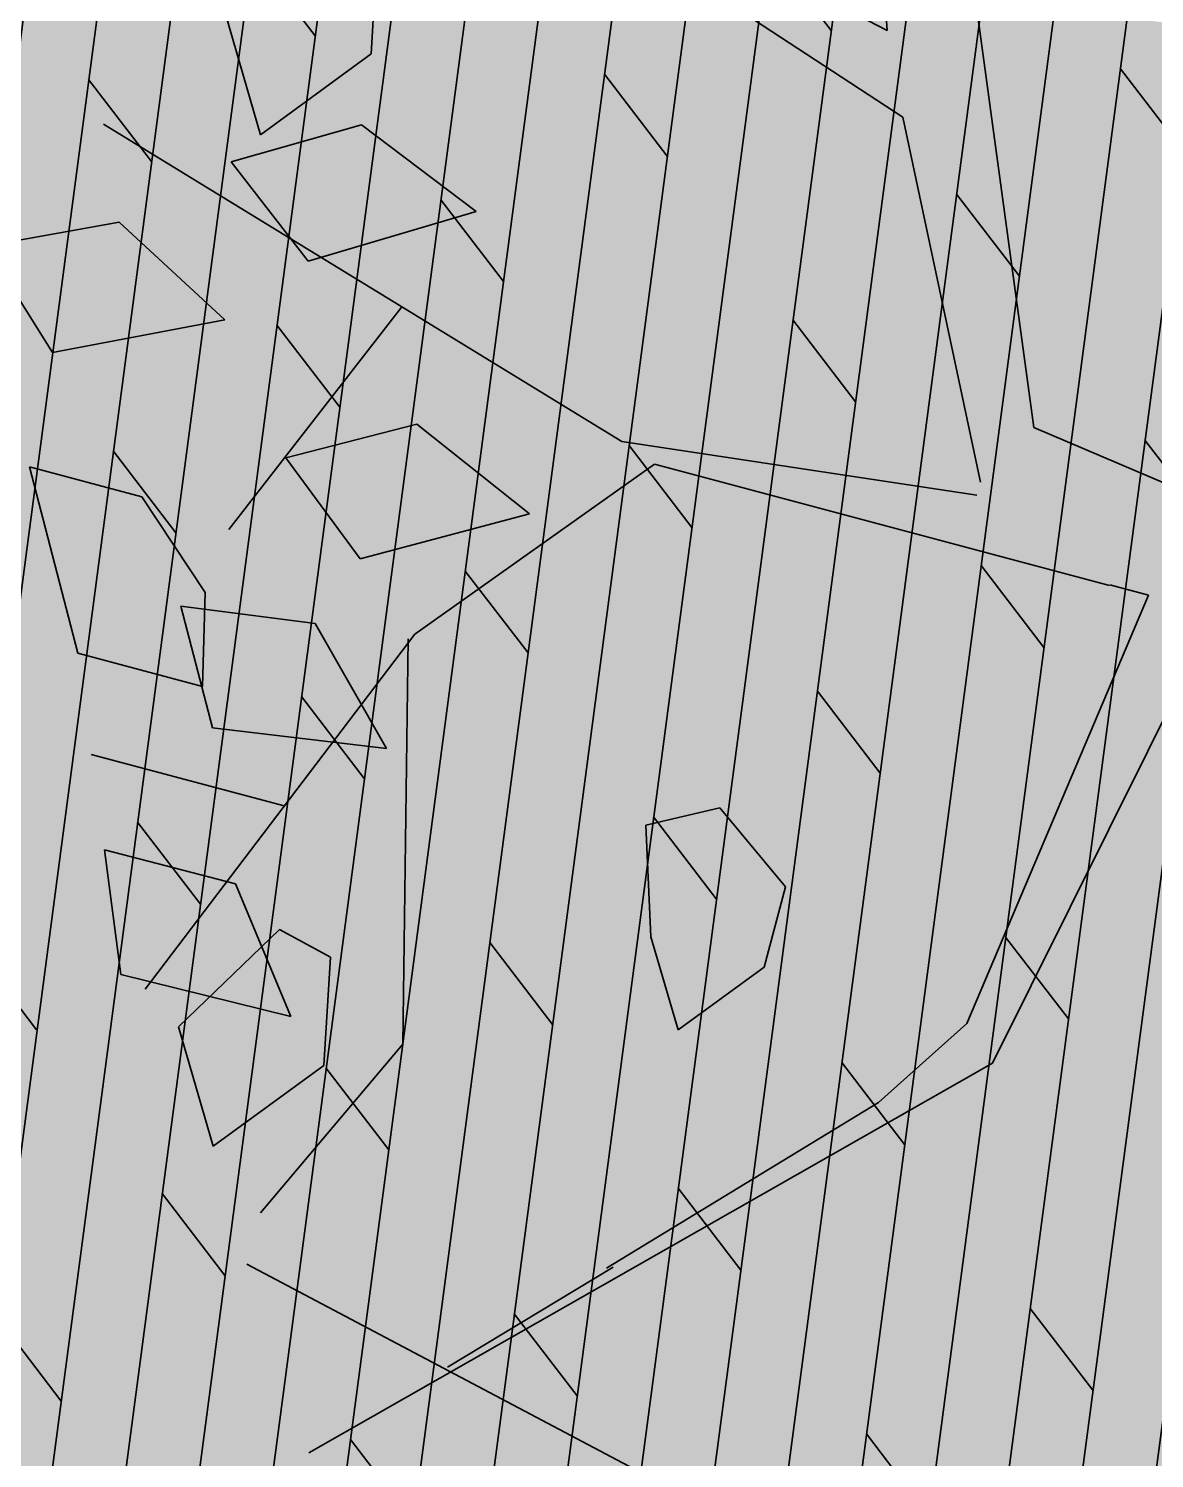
# Model space of a CAD drawing. Header units: millimetres. Extents: x -179928 to 528275, y -469666 to 511935.
# Drawn here: x 49431 to 50410, y 110149 to 111393 of the extents above; entities that cross this region are included whole.
import ezdxf

# ---------------------------------------------------------------- set-up
doc = ezdxf.new("R2010")
doc.units = ezdxf.units.MM
doc.layers.add('ad-Landscape', color=94, linetype='Continuous', lineweight=35)

# ---------------------------------------------------------------- blocks, each defined once
blk = doc.blocks.new('1625_East Villa')
at = {"transparency": 33554559}
h = blk.add_hatch(color=43, dxfattribs=at)
h.dxf.hatch_style = 1
h.paths.add_polyline_path([(12120, 13620), (13640, 13620), (13640, 8645), (12120, 8645)])
at = {"layer": 'ad-Landscape', "transparency": 33554687}
h = blk.add_hatch(dxfattribs=at)
h.set_pattern_fill('DOLMIT', color=44, scale=10, angle=270)
h.set_pattern_definition([(270, (-442546.75, 147352.39), (63.5, -1e-14), []), (315, (-442546.75, 147352.4), (126.999913, 126.999913), [89.80256, -179.60512])])
h.paths.add_polyline_path([(12120, 13620), (13640, 13620), (13640, 8645), (12120, 8645)])
blk = doc.blocks.new("All Plot's Villa Plans")
at = {"ltscale": 5, "rotation": 352.4703876422526}
blk.add_blockref('1625_East Villa', (35550.7, 99624.7), dxfattribs=at)
blk = doc.blocks.new('GSG')
at = {"layer": 'ad-Landscape', "color": 5, "ltscale": 1.622888}
for p, q in [((260798.1418, 1945630.8073, 129.9135), (260798.2597, 1945630.8087, 129.9135)), ((260798.1839, 1945630.7064, 129.9135), (260798.1418, 1945630.8073, 129.9135)), ((260798.2597, 1945630.8087, 129.9135), (260798.3364, 1945630.7098, 129.9135)), ((260797.9165, 1945630.7927, 129.9135), (260798.034, 1945630.7824, 129.9135)), ((260797.9484, 1945630.6881, 129.9135), (260797.9165, 1945630.7927, 129.9135)), ((260798.034, 1945630.7824, 129.9135), (260798.1004, 1945630.6763, 129.9135)), ((260798.3364, 1945630.7098, 129.9135), (260798.1839, 1945630.7064, 129.9135)), ((260798.1004, 1945630.6763, 129.9135), (260797.9484, 1945630.6881, 129.9135)), ((260798.1201, 1945630.5465, 129.9135), (260798.238, 1945630.5448, 129.9135)), ((260798.1596, 1945630.4446, 129.9135), (260798.1201, 1945630.5465, 129.9135)), ((260798.238, 1945630.5448, 129.9135), (260798.312, 1945630.4439, 129.9135)), ((260797.997, 1945630.3366, 129.9135), (260797.9982, 1945630.4459, 129.9135)), ((260797.9982, 1945630.4459, 129.9135), (260798.107, 1945630.4007, 129.9135)), ((260798.312, 1945630.4439, 129.9135), (260798.1596, 1945630.4446, 129.9135)), ((260798.107, 1945630.4007, 129.9135), (260798.1384, 1945630.2795, 129.9135)), ((260798.1384, 1945630.2795, 129.9135), (260797.997, 1945630.3366, 129.9135)), ((260797.8637, 1945630.1504, 129.9135), (260797.8784, 1945630.2587, 129.9135)), ((260797.8784, 1945630.2587, 129.9135), (260797.9808, 1945630.2003, 129.9135)), ((260797.9808, 1945630.2003, 129.9135), (260797.9969, 1945630.0762, 129.9135)), ((260797.9969, 1945630.0762, 129.9135), (260797.8637, 1945630.1504, 129.9135))]:
    blk.add_line(p, q, dxfattribs=at)
blk = doc.blocks.new('QRFQ')
at = {"layer": 'ad-Landscape', "color": 30, "true_color": 0xf26722}
for p, q in [((260795.834, 1945730.5294, 129.9135), (260795.9217, 1945731.2014, 129.9135)), ((260795.8479, 1945731.1244, 129.9135), (260795.8013, 1945730.8964, 129.9135)), ((260795.3626, 1945730.9944, 129.9135), (260795.393, 1945731.084, 129.9135)), ((260795.8013, 1945730.8964, 129.9135), (260795.6041, 1945731.0779, 129.9135)), ((260795.2494, 1945731.0602, 129.9135), (260795.2514, 1945730.9518, 129.9135)), ((260795.7947, 1945730.8199, 129.9135), (260795.6233, 1945731.0132, 129.9135)), ((260795.4847, 1945730.6117, 129.9135), (260795.1219, 1945730.9964, 129.9135)), ((260795.2514, 1945730.9518, 129.9135), (260795.3626, 1945730.9944, 129.9135)), ((260795.7766, 1945730.4957, 129.9135), (260795.7947, 1945730.8199, 129.9135)), ((260795.3308, 1945730.7749, 129.9135), (260795.1346, 1945730.6276, 129.9135)), ((260794.9815, 1945730.7256, 129.9135), (260794.9795, 1945730.5582, 129.9135)), ((260794.9815, 1945730.7256, 129.9135), (260795.0689, 1945730.6748, 129.9135)), ((260795.1003, 1945730.58, 129.9135), (260795.0689, 1945730.6748, 129.9135)), ((260795.7708, 1945730.4857, 129.9135), (260795.4847, 1945730.6117, 129.9135)), ((260795.5071, 1945730.5853, 129.9135), (260795.2669, 1945730.4972, 129.9135)), ((260795.8616, 1945730.3795, 129.9135), (260795.5071, 1945730.5853, 129.9135)), ((260795.0766, 1945730.5018, 129.9135), (260795.1003, 1945730.58, 129.9135)), ((260794.9795, 1945730.5582, 129.9135), (260795.0766, 1945730.5018, 129.9135)), ((260795.9638, 1945730.4272, 129.9135), (260795.834, 1945730.5294, 129.9135)), ((260795.2669, 1945730.4972, 129.9135), (260794.9594, 1945730.2607, 129.9135)), ((260795.2603, 1945730.4948, 129.9135), (260795.1632, 1945730.1558, 129.9135)), ((260795.1181, 1945730.3828, 129.9135), (260794.9676, 1945730.4702, 129.9135)), ((260795.8619, 1945730.38, 129.9135), (260795.892, 1945730.3625, 129.9135)), ((260795.892, 1945730.3625, 129.9135), (260795.6419, 1945730.0444, 129.9135)), ((260795.9448, 1945730.3319, 129.9135), (260795.6543, 1945730.0051, 129.9135)), ((260795.0858, 1945730.2801, 129.9135), (260794.9788, 1945730.2216, 129.9135)), ((260795.0858, 1945730.2801, 129.9135), (260795.1224, 1945730.2454, 129.9135)), ((260795.3961, 1945730.1892, 129.9135), (260795.4175, 1945730.2842, 129.9135)), ((260795.4175, 1945730.2842, 129.9135), (260795.4835, 1945730.2817, 129.9135)), ((260795.4835, 1945730.2817, 129.9135), (260795.5206, 1945730.2005, 129.9135)), ((260795.0921, 1945730.1558, 129.9135), (260795.1224, 1945730.2454, 129.9135)), ((260794.9788, 1945730.2216, 129.9135), (260794.9808, 1945730.1132, 129.9135)), ((260795.5206, 1945730.2005, 129.9135), (260795.4843, 1945730.138, 129.9135)), ((260795.3977, 1945730.1048, 129.9135), (260795.3961, 1945730.1892, 129.9135)), ((260794.9808, 1945730.1132, 129.9135), (260795.0921, 1945730.1558, 129.9135)), ((260795.1632, 1945730.1558, 129.9135), (260795.0053, 1945730.0467, 129.9135)), ((260795.4843, 1945730.138, 129.9135), (260795.3977, 1945730.1048, 129.9135)), ((260795.6419, 1945730.0444, 129.9135), (260795.5496, 1945729.9982, 129.9135)), ((260795.3989, 1945729.6173, 129.9135), (260794.982, 1945730.0066, 129.9135)), ((260795.6543, 1945730.0051, 129.9135), (260794.9911, 1945729.8341, 129.9135)), ((260795.5496, 1945729.9982, 129.9135), (260795.2833, 1945729.9211, 129.9135)), ((260795.2892, 1945729.9204, 129.9135), (260795.1273, 1945729.8744, 129.9135))]:
    blk.add_line(p, q, dxfattribs=at)
blk = doc.blocks.new('zw$E387')
at = {"xscale": 999.9541051248865, "yscale": 999.9541051248865, "zscale": 999.9541051248865, "rotation": 15.20137085992778}
blk.add_blockref('GSG', (258533136.6, -1945737502.4, 867267.7), dxfattribs=at)
at = {"color": 6, "xscale": 999.9541051248865, "yscale": 999.9541051248865, "zscale": 999.9541051248865, "rotation": 15.20137085992778}
blk.add_blockref('QRFQ', (258562209.3, -1945833356.8, 1363592.9), dxfattribs=at)

msp = doc.modelspace()

# ---------------------------------------------------------------- block references
at = {"ltscale": 5}
msp.add_blockref("All Plot's Villa Plans", (0, 0), dxfattribs=at)

# ---------------------------------------------------------------- next in the draw order: block references
msp.add_blockref('zw$E387', (0, 0), dxfattribs=at)

doc.saveas('drawing.dxf')
